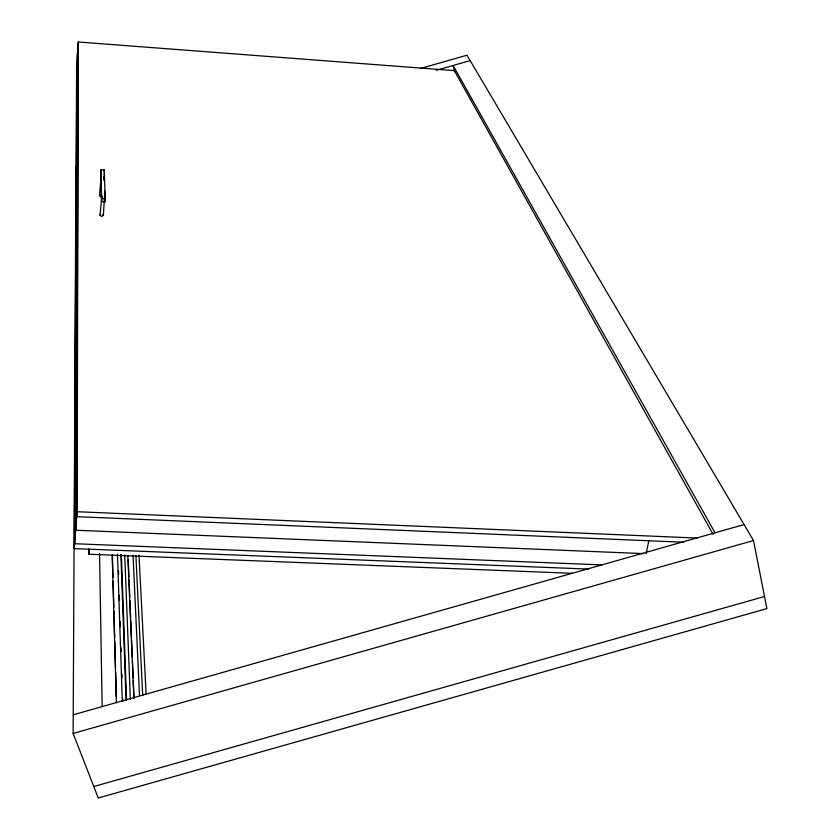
<?xml version="1.0" encoding="UTF-8"?>
<svg xmlns="http://www.w3.org/2000/svg" width="840" height="840" viewBox="0 0 840 840"><rect width="100%" height="100%" fill="white"/><g stroke="black" fill="none" stroke-linecap="round" stroke-linejoin="round"><path stroke-width="1.26" d="M78.046 45.171L76.745 516.673L683.624 542.231M588.703 569.09L74.288 548.604L77.133 511.718L78.267 42L454.356 70.633L713.066 534.261M76.839 62.507L74.666 543.722L601.503 564.879M77.448 53.855L75.705 530.24L643.493 553.602M420.315 68.534L466.977 55.199L753.512 540.54L766.868 608.611L98.248 798L73.133 733.436L75.978 166.898M74.288 548.604L76.618 65.646L78.267 42M101.02 169.733L101.577 201.663L104.948 201.884L105.189 198.776L104.276 169.942L101.02 169.733L101.577 201.663M101.997 196.739L100.37 196.634L99.53 195.541L101.126 176.852M104.549 196.277L103.352 215.397L101.714 216.552L100.013 215.187L101.913 195.857M104.276 169.942L104.265 180.212M103.982 180.222L103.677 176.778M572.492 573.321L88.83 554.243L89.219 549.413M104.79 196.917L104.58 197.516M100.013 215.187L100.485 214.326M104.181 177.639L103.73 178.437M99.53 195.541L100.317 194.554M646.118 553.707L648.805 540.771M436.159 70.308L470.169 60.596M73.227 714.808L744.082 524.559M73.133 733.436L753.512 540.54M93.786 786.524L764.495 596.516M77.133 511.718L697.263 538.062M101.819 198.555L105.189 198.776M101.955 197.6L101.441 196.697M102.837 214.484L103.352 215.397M101.157 178.028L100.916 177.418M715.019 532.802L453.106 65.468L454.64 71.778M138.999 555.135L146.108 693.976M135.891 555.44L142.684 695.699M133.046 555.282L139.493 695.394M128.237 559.976L128.94 577.006M129.055 579.621L129.759 596.663M129.927 600.59L130.641 617.621M130.746 620.246L131.46 637.276M131.565 639.891L132.279 656.933M132.436 660.86L133.15 677.891M133.256 680.516L133.97 697.547M127.817 555.576L133.917 698.733M124.74 554.977L130.347 699.195M121.338 554.683L126.567 700.182M120.886 554.6L126.053 699.962M118.482 570.476L118.608 574.403M119.301 595.34L119.48 600.569M120.162 621.516L120.341 626.745M121.034 647.682L121.16 651.609M121.895 673.859L122.02 677.786M122.714 698.723L122.798 701.337M117.485 554.243L122.273 701.033M104.591 190.491L104.948 201.884M112.34 554.967L112.97 577.269M113.085 581.207L113.82 607.446M113.936 611.373L114.671 637.613M114.776 641.55L115.521 667.779M115.626 671.716L116.33 696.644M112.214 554.788L116.361 702.744M99.54 553.371L102.155 706.608M88.788 549.003L88.83 554.243"/></g></svg>
